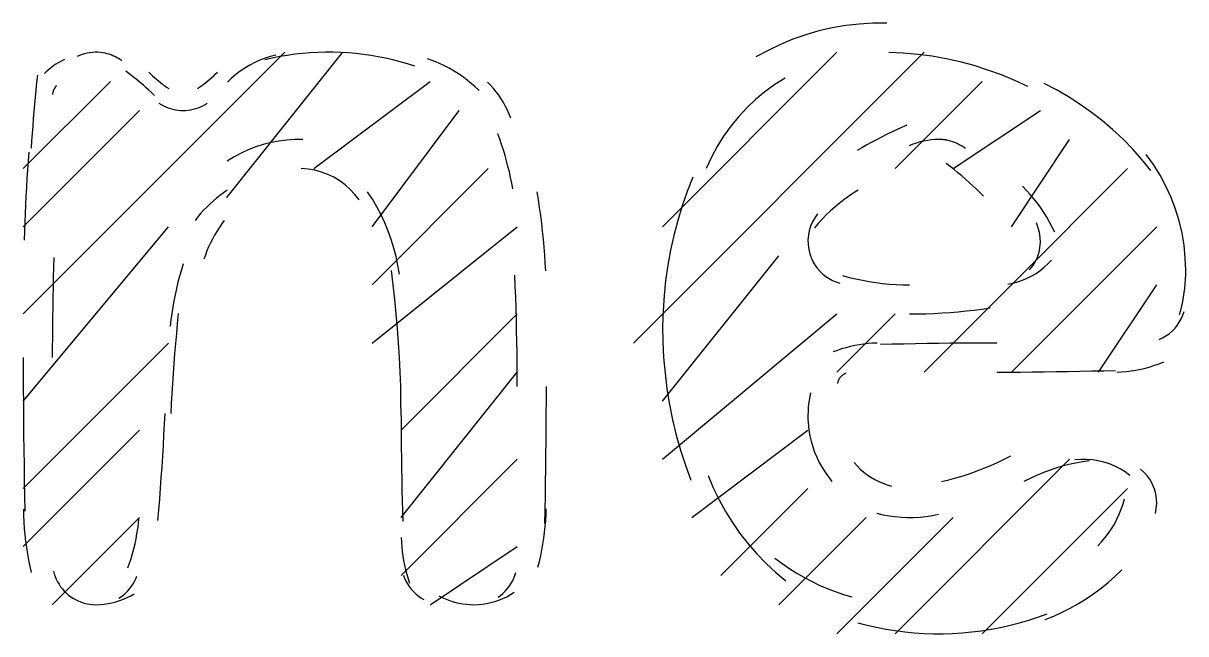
# Model space of a CAD drawing. Header units: millimetres. Extents: x 43 to 1147, y -811 to -31.
# Drawn here: x 793.24 to 798.04, y -788.8 to -786.28 of the extents above; entities that cross this region are included whole.
import ezdxf

# ---------------------------------------------------------------- set-up
doc = ezdxf.new("R2010")
doc.units = ezdxf.units.MM
doc.layers.add('EDITED_LINES', color=4, linetype='Continuous')

msp = doc.modelspace()

# ---------------------------------------------------------------- linework, layer by layer
at = {"layer": 'EDITED_LINES'}
for p, q in [((796.5805, -786.2997), (796.5256, -786.3122)), ((796.636, -786.2902), (796.5805, -786.2997)), ((796.692, -786.2838), (796.636, -786.2902)), ((796.7485, -786.2805), (796.692, -786.2838)), ((796.8052, -786.2803), (796.7485, -786.2805)), ((796.4183, -786.3463), (796.3661, -786.3677)), ((796.4715, -786.3277), (796.4183, -786.3463)), ((796.5256, -786.3122), (796.4715, -786.3277)), ((793.24, -787.48), (794.32, -786.4)), ((793.5151, -786.4018), (793.5042, -786.4036)), ((793.526, -786.4006), (793.5151, -786.4018)), ((793.5371, -786.4001), (793.526, -786.4006)), ((793.5481, -786.4002), (793.5371, -786.4001)), ((793.5592, -786.4011), (793.5481, -786.4002)), ((793.5702, -786.4026), (793.5592, -786.4011)), ((794.08, -787), (794.56, -786.4)), ((794.4562, -786.4008), (794.4246, -786.4025)), ((794.4879, -786.4), (794.4562, -786.4008)), ((794.5196, -786.4001), (794.4879, -786.4)), ((794.5513, -786.4011), (794.5196, -786.4001)), ((794.5824, -786.403), (794.5513, -786.4011)), ((795.76, -787.6), (796.96, -786.4)), ((795.88, -787.12), (796.6, -786.4)), ((796.3151, -786.3921), (796.2653, -786.4193)), ((796.3661, -786.3677), (796.3151, -786.3921)), ((796.8738, -786.4032), (796.8141, -786.4005)), ((793.3751, -786.4494), (793.3667, -786.4551)), ((793.3837, -786.4439), (793.3751, -786.4494)), ((793.3925, -786.4388), (793.3837, -786.4439)), ((793.4014, -786.4339), (793.3925, -786.4388)), ((793.4105, -786.4294), (793.4014, -786.4339)), ((793.4725, -786.4132), (793.4623, -786.4177)), ((793.4829, -786.4093), (793.4725, -786.4132)), ((793.4935, -786.4062), (793.4829, -786.4093)), ((793.5042, -786.4036), (793.4935, -786.4062)), ((793.5784, -786.4042), (793.5702, -786.4026)), ((793.5866, -786.4062), (793.5784, -786.4042)), ((793.5946, -786.4085), (793.5866, -786.4062)), ((793.6025, -786.4112), (793.5946, -786.4085)), ((793.6102, -786.4143), (793.6025, -786.4112)), ((793.6179, -786.4177), (793.6102, -786.4143)), ((793.6253, -786.4215), (793.6179, -786.4177)), ((793.6326, -786.4256), (793.6253, -786.4215)), ((793.6397, -786.4301), (793.6326, -786.4256)), ((793.6465, -786.4349), (793.6397, -786.4301)), ((794.1958, -786.4426), (794.1753, -786.4533)), ((794.2168, -786.433), (794.1958, -786.4426)), ((794.2384, -786.4246), (794.2168, -786.433)), ((794.2678, -786.4239), (794.2368, -786.4308)), ((794.2605, -786.4174), (794.2384, -786.4246)), ((794.283, -786.4114), (794.2605, -786.4174)), ((794.2989, -786.4179), (794.2678, -786.4239)), ((794.3301, -786.4127), (794.2989, -786.4179)), ((794.3615, -786.4084), (794.3301, -786.4127)), ((794.393, -786.405), (794.3615, -786.4084)), ((794.4246, -786.4025), (794.393, -786.405)), ((794.6134, -786.4056), (794.5824, -786.403)), ((794.6443, -786.4091), (794.6134, -786.4056)), ((794.6751, -786.4135), (794.6443, -786.4091)), ((794.7058, -786.4187), (794.6751, -786.4135)), ((794.7363, -786.4247), (794.7058, -786.4187)), ((794.7666, -786.4316), (794.7363, -786.4247)), ((794.7968, -786.4393), (794.7666, -786.4316)), ((794.8267, -786.4478), (794.7968, -786.4393)), ((794.8564, -786.4572), (794.8267, -786.4478)), ((794.9327, -786.4355), (794.9088, -786.4271)), ((794.956, -786.4451), (794.9327, -786.4355)), ((794.9789, -786.4557), (794.956, -786.4451)), ((796.9332, -786.4086), (796.8738, -786.4032)), ((796.9923, -786.4165), (796.9332, -786.4086)), ((797.0509, -786.4269), (796.9923, -786.4165)), ((797.109, -786.4398), (797.0509, -786.4269)), ((797.1665, -786.4553), (797.109, -786.4398)), ((793.2982, -786.4942), (793.2952, -786.5243)), ((793.3352, -786.4808), (793.3278, -786.4879)), ((793.3427, -786.4739), (793.3352, -786.4808)), ((793.3505, -786.4674), (793.3427, -786.4739)), ((793.3585, -786.4611), (793.3505, -786.4674)), ((793.3667, -786.4551), (793.3585, -786.4611)), ((793.6763, -786.4872), (793.6639, -786.478)), ((793.6886, -786.4967), (793.6763, -786.4872)), ((793.7007, -786.5063), (793.6886, -786.4967)), ((793.7581, -786.4818), (793.7658, -786.4893)), ((793.7658, -786.4893), (793.7736, -786.4967)), ((793.7736, -786.4967), (793.7815, -786.5039)), ((794.0184, -786.5039), (794.0264, -786.4967)), ((794.0264, -786.4967), (794.0342, -786.4893)), ((794.0342, -786.4893), (794.0418, -786.4818)), ((794.1177, -786.492), (794.0999, -786.507)), ((794.1362, -786.478), (794.1177, -786.492)), ((794.1554, -786.4651), (794.1362, -786.478)), ((794.1753, -786.4533), (794.1554, -786.4651)), ((795.0012, -786.4674), (794.9789, -786.4557)), ((795.023, -786.4801), (795.0012, -786.4674)), ((795.0441, -786.4938), (795.023, -786.4801)), ((795.0646, -786.5085), (795.0441, -786.4938)), ((797.2232, -786.4732), (797.1665, -786.4553)), ((797.2792, -786.4935), (797.2232, -786.4732)), ((797.3344, -786.5163), (797.2792, -786.4935)), ((793.24, -786.88), (793.6, -786.52)), ((793.2952, -786.5243), (793.2923, -786.5545)), ((793.3721, -786.5438), (793.3698, -786.5472)), ((793.3747, -786.5406), (793.3721, -786.5438)), ((793.3776, -786.5376), (793.3747, -786.5406)), ((793.7127, -786.5161), (793.7007, -786.5063)), ((793.7245, -786.5261), (793.7127, -786.5161)), ((793.7361, -786.5363), (793.7245, -786.5261)), ((793.7476, -786.5466), (793.7361, -786.5363)), ((793.7815, -786.5039), (793.7896, -786.5109)), ((793.7896, -786.5109), (793.7978, -786.5177)), ((793.7978, -786.5177), (793.8061, -786.5244)), ((793.8061, -786.5244), (793.8146, -786.531)), ((793.8146, -786.531), (793.8232, -786.5373)), ((793.8232, -786.5373), (793.832, -786.5435)), ((793.832, -786.5435), (793.8408, -786.5496)), ((793.9591, -786.5496), (793.968, -786.5435)), ((793.968, -786.5435), (793.9767, -786.5373)), ((793.9767, -786.5373), (793.9853, -786.531)), ((793.9853, -786.531), (793.9938, -786.5244)), ((793.9938, -786.5244), (794.0021, -786.5177)), ((794.0021, -786.5177), (794.0103, -786.5109)), ((794.0103, -786.5109), (794.0184, -786.5039)), ((794.0999, -786.507), (794.083, -786.523)), ((794.44, -786.88), (794.92, -786.52)), ((795.0844, -786.5241), (795.0646, -786.5085)), ((795.1034, -786.5406), (795.0844, -786.5241)), ((795.1218, -786.5581), (795.1034, -786.5406)), ((795.1693, -786.536), (795.1569, -786.523)), ((795.1812, -786.5494), (795.1693, -786.536)), ((796.3435, -786.5335), (796.3026, -786.5632)), ((796.3865, -786.5065), (796.3435, -786.5335)), ((796.84, -786.88), (797.2, -786.52)), ((797.3886, -786.5415), (797.3344, -786.5163)), ((797.5066, -786.5556), (797.4556, -786.5291)), ((793.2895, -786.5847), (793.2868, -786.6148)), ((793.2923, -786.5545), (793.2895, -786.5847)), ((793.3608, -786.5699), (793.3603, -786.574)), ((793.3617, -786.5659), (793.3608, -786.5699)), ((793.3628, -786.5619), (793.3617, -786.5659)), ((793.3641, -786.5581), (793.3628, -786.5619)), ((793.3657, -786.5543), (793.3641, -786.5581)), ((793.3676, -786.5507), (793.3657, -786.5543)), ((793.3698, -786.5472), (793.3676, -786.5507)), ((793.759, -786.5571), (793.7476, -786.5466)), ((793.7702, -786.5678), (793.759, -786.5571)), ((793.7812, -786.5787), (793.7702, -786.5678)), ((795.1924, -786.5633), (795.1812, -786.5494)), ((795.203, -786.5777), (795.1924, -786.5633)), ((795.213, -786.5924), (795.203, -786.5777)), ((795.2224, -786.6076), (795.213, -786.5924)), ((796.3026, -786.5632), (796.2638, -786.5953)), ((797.5561, -786.5843), (797.5066, -786.5556)), ((797.6042, -786.6152), (797.5561, -786.5843)), ((793.24, -787.12), (793.72, -786.64)), ((793.2868, -786.6148), (793.2841, -786.645)), ((793.8003, -786.6099), (793.8093, -786.6155)), ((793.8093, -786.6155), (793.8186, -786.6205)), ((793.8186, -786.6205), (793.8281, -786.625)), ((793.8281, -786.625), (793.8379, -786.629)), ((793.8379, -786.629), (793.8479, -786.6323)), ((793.8479, -786.6323), (793.8581, -786.6351)), ((793.8581, -786.6351), (793.8684, -786.6372)), ((793.8684, -786.6372), (793.8788, -786.6388)), ((793.8788, -786.6388), (793.8894, -786.6397)), ((793.8894, -786.6397), (793.9, -786.64)), ((793.9, -786.64), (793.9106, -786.6397)), ((793.9106, -786.6397), (793.9211, -786.6388)), ((793.9211, -786.6388), (793.9316, -786.6372)), ((793.9316, -786.6372), (793.9419, -786.6351)), ((793.9419, -786.6351), (793.952, -786.6323)), ((793.952, -786.6323), (793.962, -786.629)), ((793.962, -786.629), (793.9718, -786.625)), ((793.9718, -786.625), (793.9814, -786.6205)), ((793.9814, -786.6205), (793.9906, -786.6155)), ((793.9906, -786.6155), (793.9996, -786.6099)), ((794.68, -787.12), (795.04, -786.64)), ((795.2311, -786.6232), (795.2224, -786.6076)), ((795.2391, -786.6392), (795.2311, -786.6232)), ((795.2464, -786.6555), (795.2391, -786.6392)), ((796.2272, -786.6297), (796.1929, -786.6665)), ((796.2638, -786.5953), (796.2272, -786.6297)), ((797.08, -786.88), (797.44, -786.64)), ((797.6509, -786.6482), (797.6042, -786.6152)), ((793.2815, -786.6752), (793.279, -786.7053)), ((793.2841, -786.645), (793.2815, -786.6752)), ((795.2531, -786.6722), (795.2464, -786.6555)), ((796.1929, -786.6665), (796.161, -786.7053)), ((797.6959, -786.6832), (797.6509, -786.6482)), ((797.7394, -786.7203), (797.6959, -786.6832)), ((793.2766, -786.7355), (793.2742, -786.7657)), ((793.279, -786.7053), (793.2766, -786.7355)), ((795.2074, -786.7587), (795.1993, -786.7366)), ((796.161, -786.7053), (796.1317, -786.7462)), ((796.8252, -786.7297), (796.8046, -786.7398)), ((796.846, -786.7198), (796.8252, -786.7297)), ((796.8669, -786.7101), (796.846, -786.7198)), ((796.8879, -786.7006), (796.8669, -786.7101)), ((797.7811, -786.7593), (797.7394, -786.7203)), ((793.2742, -786.7657), (793.272, -786.7959)), ((794.2312, -786.7809), (794.1999, -786.7909)), ((794.263, -786.7728), (794.2312, -786.7809)), ((794.2953, -786.7667), (794.263, -786.7728)), ((794.3279, -786.7625), (794.2953, -786.7667)), ((794.3609, -786.7603), (794.3279, -786.7625)), ((794.394, -786.7602), (794.3609, -786.7603)), ((795.2151, -786.7809), (795.2074, -786.7587)), ((795.2223, -786.8033), (795.2151, -786.7809)), ((796.1317, -786.7462), (796.1051, -786.7889)), ((796.7231, -786.7826), (796.7031, -786.7939)), ((796.7433, -786.7716), (796.7231, -786.7826)), ((796.7636, -786.7608), (796.7433, -786.7716)), ((796.784, -786.7502), (796.7636, -786.7608)), ((796.8046, -786.7398), (796.784, -786.7502)), ((796.9128, -786.7798), (796.8983, -786.7858)), ((796.9277, -786.7746), (796.9128, -786.7798)), ((796.9427, -786.7701), (796.9277, -786.7746)), ((796.958, -786.7665), (796.9427, -786.7701)), ((796.9734, -786.7636), (796.958, -786.7665)), ((796.9889, -786.7616), (796.9734, -786.7636)), ((797.0046, -786.7604), (796.9889, -786.7616)), ((797.0203, -786.76), (797.0046, -786.7604)), ((797.036, -786.7605), (797.0203, -786.76)), ((797.0518, -786.7617), (797.036, -786.7605)), ((797.049, -786.7624), (797.0391, -786.761)), ((797.0587, -786.7642), (797.049, -786.7624)), ((797.0684, -786.7666), (797.0587, -786.7642)), ((797.0778, -786.7695), (797.0684, -786.7666)), ((797.0871, -786.773), (797.0778, -786.7695)), ((797.0962, -786.7769), (797.0871, -786.773)), ((797.1051, -786.7814), (797.0962, -786.7769)), ((797.1137, -786.7863), (797.1051, -786.7814)), ((797.32, -787.12), (797.56, -786.76)), ((797.8211, -786.8002), (797.7811, -786.7593)), ((793.2624, -786.8129), (793.2598, -786.8491)), ((794.1103, -786.8322), (794.0821, -786.8496)), ((794.1394, -786.8166), (794.1103, -786.8322)), ((794.1693, -786.8028), (794.1394, -786.8166)), ((794.1999, -786.7909), (794.1693, -786.8028)), ((795.2292, -786.8258), (795.2223, -786.8033)), ((795.2356, -786.8484), (795.2292, -786.8258)), ((796.0812, -786.8335), (796.0601, -786.8796)), ((796.1051, -786.7889), (796.0812, -786.8335)), ((796.7031, -786.7939), (796.6831, -786.8054)), ((797.122, -786.7917), (797.1137, -786.7863)), ((797.1301, -786.7976), (797.122, -786.7917)), ((797.8592, -786.8429), (797.8211, -786.8002)), ((797.9066, -786.8637), (797.8762, -786.8218)), ((793.2598, -786.8491), (793.2574, -786.8852)), ((794.4162, -786.8822), (794.3878, -786.8801)), ((794.68, -787.36), (795.16, -786.88)), ((795.2415, -786.8712), (795.2356, -786.8484)), ((795.2471, -786.894), (795.2415, -786.8712)), ((797.0674, -786.8714), (797.0513, -786.8587)), ((797.0835, -786.8843), (797.0674, -786.8714)), ((797.32, -787.36), (797.8, -786.88)), ((797.8954, -786.8875), (797.8592, -786.8429)), ((797.934, -786.9074), (797.9066, -786.8637)), ((793.2551, -786.9214), (793.253, -786.9576)), ((793.2574, -786.8852), (793.2551, -786.9214)), ((794.4441, -786.8869), (794.4162, -786.8822)), ((794.4712, -786.8942), (794.4441, -786.8869)), ((794.4975, -786.9039), (794.4712, -786.8942)), ((794.5226, -786.9161), (794.4975, -786.9039)), ((794.5466, -786.9305), (794.5226, -786.9161)), ((795.2522, -786.9169), (795.2471, -786.894)), ((795.2569, -786.94), (795.2522, -786.9169)), ((796.0049, -786.9161), (795.9817, -786.975)), ((797.0993, -786.8973), (797.0835, -786.8843)), ((797.115, -786.9106), (797.0993, -786.8973)), ((797.1305, -786.9241), (797.115, -786.9106)), ((797.1458, -786.9378), (797.1305, -786.9241)), ((797.9584, -786.9527), (797.934, -786.9074)), ((793.253, -786.9576), (793.251, -786.9938)), ((794.0821, -786.9696), (794.067, -786.98)), ((794.5691, -786.9471), (794.5466, -786.9305)), ((794.5901, -786.9658), (794.5691, -786.9471)), ((794.6093, -786.9865), (794.5901, -786.9658)), ((794.6815, -787.0068), (794.6612, -786.9759)), ((795.2612, -786.9631), (795.2569, -786.94)), ((795.367, -787.0084), (795.3615, -786.976)), ((795.9817, -786.975), (795.9609, -787.0345)), ((796.6878, -786.9697), (796.6673, -786.9821)), ((797.161, -786.9516), (797.1458, -786.9378)), ((797.1759, -786.9657), (797.161, -786.9516)), ((797.1908, -786.9799), (797.1759, -786.9657)), ((797.3828, -786.97), (797.3666, -786.9532)), ((797.3983, -786.9873), (797.3828, -786.97)), ((797.9797, -786.9993), (797.9584, -786.9527)), ((793.251, -786.9938), (793.2492, -787.03)), ((794.0239, -787.014), (794.0104, -787.0263)), ((794.0379, -787.0022), (794.0239, -787.014)), ((794.0522, -786.9909), (794.0379, -787.0022)), ((794.067, -786.98), (794.0522, -786.9909)), ((794.6266, -787.0092), (794.6093, -786.9865)), ((794.7003, -787.0385), (794.6815, -787.0068)), ((795.372, -787.0409), (795.367, -787.0084)), ((796.6089, -787.0236), (796.5905, -787.0388)), ((796.6278, -787.0091), (796.6089, -787.0236)), ((796.6473, -786.9952), (796.6278, -787.0091)), ((796.6673, -786.9821), (796.6473, -786.9952)), ((797.2054, -786.9944), (797.1908, -786.9799)), ((797.4132, -787.005), (797.3983, -786.9873)), ((797.4275, -787.0233), (797.4132, -787.005)), ((797.4411, -787.0421), (797.4275, -787.0233)), ((797.9979, -787.0472), (797.9797, -786.9993)), ((793.2476, -787.0662), (793.2461, -787.1025)), ((793.2492, -787.03), (793.2476, -787.0662)), ((793.9724, -787.0658), (793.9606, -787.0799)), ((793.9846, -787.0522), (793.9724, -787.0658)), ((793.9973, -787.0391), (793.9846, -787.0522)), ((794.0104, -787.0263), (793.9973, -787.0391)), ((794.7175, -787.071), (794.7003, -787.0385)), ((794.7332, -787.1042), (794.7175, -787.071)), ((795.3766, -787.0735), (795.372, -787.0409)), ((795.3808, -787.1061), (795.3766, -787.0735)), ((795.9609, -787.0345), (795.9424, -787.0948)), ((796.5201, -787.0667), (796.5085, -787.0828)), ((796.5554, -787.0712), (796.5387, -787.0883)), ((796.5726, -787.0547), (796.5554, -787.0712)), ((796.5905, -787.0388), (796.5726, -787.0547)), ((797.454, -787.0613), (797.4411, -787.0421)), ((797.4663, -787.081), (797.454, -787.0613)), ((798.0129, -787.0962), (797.9979, -787.0472)), ((793.24, -787.84), (793.84, -787.12)), ((793.2461, -787.1025), (793.2448, -787.1387)), ((793.9606, -787.0799), (793.9493, -787.0943)), ((794.0586, -787.109), (794.0484, -787.124)), ((794.0693, -787.0943), (794.0586, -787.109)), ((794.68, -787.6), (795.28, -787.12)), ((794.7473, -787.1382), (794.7332, -787.1042)), ((795.3846, -787.1388), (795.3808, -787.1061)), ((795.9424, -787.0948), (795.9262, -787.1557)), ((796.491, -787.1178), (796.4853, -787.1364)), ((796.4988, -787.0999), (796.491, -787.1178)), ((796.5085, -787.0828), (796.4988, -787.0999)), ((796.5226, -787.1061), (796.5072, -787.1244)), ((796.5387, -787.0883), (796.5226, -787.1061)), ((797.32, -787.72), (797.92, -787.12)), ((797.4311, -787.1241), (797.4233, -787.1044)), ((797.4778, -787.1012), (797.4663, -787.081)), ((797.4887, -787.1217), (797.4778, -787.1012)), ((797.4988, -787.1426), (797.4887, -787.1217)), ((798.0247, -787.1461), (798.0129, -787.0962)), ((793.2448, -787.1387), (793.2436, -787.1749)), ((794.0296, -787.1549), (794.0209, -787.1708)), ((794.0387, -787.1393), (794.0296, -787.1549)), ((794.0484, -787.124), (794.0387, -787.1393)), ((794.7597, -787.1728), (794.7473, -787.1382)), ((795.388, -787.1715), (795.3846, -787.1388)), ((795.9262, -787.1557), (795.9125, -787.2172)), ((796.4817, -787.1554), (796.4801, -787.1747)), ((796.4853, -787.1364), (796.4817, -787.1554)), ((797.4364, -787.1442), (797.4311, -787.1241)), ((797.4394, -787.1647), (797.4364, -787.1442)), ((797.4399, -787.1852), (797.4394, -787.1647)), ((798.0332, -787.1968), (798.0247, -787.1461)), ((794.0053, -787.2035), (793.9983, -787.2202)), ((794.0129, -787.187), (794.0053, -787.2035)), ((794.0209, -787.1708), (794.0129, -787.187)), ((794.7706, -787.2079), (794.7597, -787.1728)), ((794.7798, -787.2435), (794.7706, -787.2079)), ((795.391, -787.2043), (795.388, -787.1715)), ((795.3935, -787.2371), (795.391, -787.2043)), ((795.9125, -787.2172), (795.9011, -787.2792)), ((796.4801, -787.1747), (796.4805, -787.1941)), ((796.4805, -787.1941), (796.4831, -787.2135)), ((796.4831, -787.2135), (796.4878, -787.2326)), ((797.4341, -787.2257), (797.4382, -787.2057)), ((797.4382, -787.2057), (797.4399, -787.1852)), ((798.0383, -787.2482), (798.0332, -787.1968)), ((793.3661, -787.2468), (793.365, -787.2881)), ((793.9919, -787.2372), (793.986, -787.2543)), ((793.9983, -787.2202), (793.9919, -787.2372)), ((794.7872, -787.2796), (794.7798, -787.2435)), ((795.3956, -787.2699), (795.3935, -787.2371)), ((795.88, -787.84), (796.36, -787.24)), ((796.4878, -787.2326), (796.4947, -787.2513)), ((796.4947, -787.2513), (796.5018, -787.2658)), ((796.5018, -787.2658), (796.51, -787.2796)), ((797.4084, -787.2819), (797.4192, -787.2641)), ((797.4192, -787.2641), (797.4278, -787.2453)), ((797.4278, -787.2453), (797.4341, -787.2257)), ((797.4711, -787.2732), (797.4856, -787.2578)), ((798.04, -787.2999), (798.0383, -787.2482)), ((793.365, -787.2881), (793.3639, -787.3294)), ((793.8929, -787.2986), (793.8856, -787.3239)), ((793.9007, -787.2734), (793.8929, -787.2986)), ((794.7675, -787.3604), (794.7599, -787.3008)), ((794.793, -787.3161), (794.7872, -787.2796)), ((795.3973, -787.3028), (795.3956, -787.2699)), ((795.9011, -787.2792), (795.8922, -787.3416)), ((796.51, -787.2796), (796.5195, -787.2925)), ((796.5195, -787.2925), (796.5299, -787.3044)), ((796.5299, -787.3044), (796.5414, -787.3154)), ((797.3954, -787.2986), (797.4084, -787.2819)), ((797.4041, -787.3232), (797.422, -787.3125)), ((797.422, -787.3125), (797.4393, -787.3006)), ((797.4393, -787.3006), (797.4556, -787.2875)), ((797.4556, -787.2875), (797.4711, -787.2732)), ((798.0397, -787.3185), (798.04, -787.3)), ((793.3639, -787.3294), (793.363, -787.3707)), ((793.8789, -787.3494), (793.8726, -787.375)), ((793.8856, -787.3239), (793.8789, -787.3494)), ((794.7743, -787.4201), (794.7675, -787.3604)), ((795.2715, -787.3653), (795.2695, -787.3194)), ((795.8922, -787.3416), (795.8857, -787.4043)), ((796.5414, -787.3154), (796.5538, -787.3253)), ((796.5538, -787.3253), (796.567, -787.3341)), ((796.567, -787.3341), (796.5811, -787.3417)), ((796.5811, -787.3417), (796.5958, -787.3481)), ((796.5958, -787.3481), (796.6111, -787.3532)), ((796.6232, -787.3218), (796.6503, -787.329)), ((796.6503, -787.329), (796.6776, -787.3355)), ((796.6776, -787.3355), (796.705, -787.3412)), ((796.705, -787.3412), (796.7326, -787.3462)), ((796.7326, -787.3462), (796.7603, -787.3504)), ((796.7603, -787.3504), (796.7881, -787.3539)), ((796.7881, -787.3539), (796.8159, -787.3566)), ((796.8159, -787.3566), (796.8439, -787.3585)), ((796.8439, -787.3585), (796.8719, -787.3597)), ((796.8719, -787.3597), (796.9, -787.36)), ((796.96, -787.72), (797.32, -787.36)), ((797.3051, -787.3566), (797.3258, -787.3527)), ((797.3258, -787.3527), (797.3462, -787.3474)), ((797.3462, -787.3474), (797.3661, -787.3406)), ((797.3661, -787.3406), (797.3854, -787.3326)), ((797.3854, -787.3326), (797.4041, -787.3232)), ((797.68, -787.72), (797.92, -787.36)), ((798.0359, -787.3738), (798.0377, -787.3554)), ((798.0377, -787.3554), (798.0389, -787.337)), ((798.0389, -787.337), (798.0397, -787.3185)), ((793.363, -787.3707), (793.3622, -787.412)), ((793.867, -787.4007), (793.8618, -787.4265)), ((793.8726, -787.375), (793.867, -787.4007)), ((795.2732, -787.4113), (795.2715, -787.3653)), ((795.8857, -787.4043), (795.8816, -787.4673)), ((798.0307, -787.4103), (798.0335, -787.3921)), ((798.0335, -787.3921), (798.0359, -787.3738)), ((793.3615, -787.4533), (793.361, -787.4947)), ((793.3622, -787.412), (793.3615, -787.4533)), ((793.8572, -787.4524), (793.8531, -787.4784)), ((793.8618, -787.4265), (793.8572, -787.4524)), ((794.7803, -787.4799), (794.7743, -787.4201)), ((795.2748, -787.4573), (795.2732, -787.4113)), ((795.2762, -787.5032), (795.2748, -787.4573)), ((797.2, -787.4597), (797.2331, -787.4549)), ((798.0192, -787.4646), (798.0235, -787.4466)), ((798.0235, -787.4466), (798.0274, -787.4285)), ((798.0274, -787.4285), (798.0307, -787.4103)), ((793.361, -787.4947), (793.3605, -787.536)), ((793.8496, -787.5045), (793.8466, -787.5307)), ((793.8531, -787.4784), (793.8496, -787.5045)), ((793.8802, -787.4782), (793.8761, -787.5194)), ((794.7855, -787.5397), (794.7803, -787.4799)), ((794.8, -787.96), (795.28, -787.48)), ((795.2773, -787.5492), (795.2762, -787.5032)), ((795.8816, -787.4673), (795.88, -787.5305)), ((795.88, -788.08), (796.6, -787.48)), ((796.6, -787.72), (796.84, -787.48)), ((796.9, -787.48), (796.9334, -787.4797)), ((796.9334, -787.4797), (796.9668, -787.479)), ((796.9668, -787.479), (797.0003, -787.4777)), ((797.0003, -787.4777), (797.0336, -787.476)), ((797.0336, -787.476), (797.067, -787.4737)), ((797.067, -787.4737), (797.1003, -787.4709)), ((797.1003, -787.4709), (797.1336, -787.4677)), ((797.1336, -787.4677), (797.1668, -787.4639)), ((797.1668, -787.4639), (797.2, -787.4597)), ((798.0135, -787.514), (798.0212, -787.4999)), ((798.0143, -787.4824), (798.0192, -787.4646)), ((798.0212, -787.4999), (798.0278, -787.4852)), ((798.0278, -787.4852), (798.033, -787.4697)), ((793.3605, -787.536), (793.3602, -787.5773)), ((793.8761, -787.5194), (793.8721, -787.5605)), ((794.7899, -787.5996), (794.7855, -787.5397)), ((795.2783, -787.5951), (795.2773, -787.5492)), ((795.88, -787.5298), (795.8808, -787.5949)), ((797.9712, -787.5615), (797.9834, -787.551)), ((797.9834, -787.551), (797.9945, -787.5396)), ((797.9945, -787.5396), (798.0045, -787.5272)), ((798.0045, -787.5272), (798.0135, -787.514)), ((793.24, -788.2), (793.84, -787.6)), ((793.3602, -787.5773), (793.36, -787.6186)), ((793.8685, -787.6017), (793.865, -787.6429)), ((793.8721, -787.5605), (793.8685, -787.6017)), ((794.7936, -787.6595), (794.7899, -787.5996)), ((795.279, -787.6411), (795.2783, -787.5951)), ((795.8808, -787.5949), (795.8841, -787.6599)), ((796.7467, -787.6011), (796.7282, -787.6025)), ((796.7653, -787.6002), (796.7467, -787.6011)), ((797.0199, -787.6016), (796.9719, -787.6023)), ((797.0679, -787.601), (797.0199, -787.6016)), ((797.1159, -787.6006), (797.0679, -787.601)), ((797.164, -787.6002), (797.1159, -787.6006)), ((797.212, -787.6), (797.164, -787.6002)), ((797.26, -787.6), (797.212, -787.6)), ((797.9296, -787.586), (797.9443, -787.579)), ((797.9443, -787.579), (797.9582, -787.5708)), ((797.9582, -787.5708), (797.9712, -787.5615)), ((793.36, -787.6186), (793.36, -787.66)), ((793.865, -787.6429), (793.8617, -787.6842)), ((795.2795, -787.6871), (795.279, -787.6411)), ((796.6014, -787.6304), (796.584, -787.6368)), ((796.6191, -787.6245), (796.6014, -787.6304)), ((796.6369, -787.6193), (796.6191, -787.6245)), ((796.6549, -787.6147), (796.6369, -787.6193)), ((796.6731, -787.6107), (796.6549, -787.6147)), ((796.6913, -787.6073), (796.6731, -787.6107)), ((796.7097, -787.6046), (796.6913, -787.6073)), ((796.7282, -787.6025), (796.7097, -787.6046)), ((796.8279, -787.6053), (796.7798, -787.6065)), ((796.8759, -787.6042), (796.8279, -787.6053)), ((796.9239, -787.6032), (796.8759, -787.6042)), ((796.9719, -787.6023), (796.9239, -787.6032)), ((793.2399, -787.66), (793.24, -787.7234)), ((793.8617, -787.6842), (793.8587, -787.7254)), ((794.7964, -787.7195), (794.7936, -787.6595)), ((795.2799, -787.7331), (795.2795, -787.6871)), ((795.8841, -787.6599), (795.8898, -787.7247)), ((797.8734, -787.7033), (797.8926, -787.698)), ((797.8926, -787.698), (797.9115, -787.692)), ((797.9115, -787.692), (797.9303, -787.6854)), ((797.9303, -787.6854), (797.9489, -787.678)), ((793.24, -787.7234), (793.2402, -787.7868)), ((793.8587, -787.7254), (793.8559, -787.7666)), ((794.7984, -787.7795), (794.7964, -787.7195)), ((794.8, -788.32), (795.28, -787.72)), ((795.28, -787.7791), (795.2799, -787.7331)), ((795.8898, -787.7247), (795.8979, -787.7891)), ((796.611, -787.7454), (796.6079, -787.7503)), ((796.6146, -787.7408), (796.611, -787.7454)), ((796.6186, -787.7366), (796.6146, -787.7408)), ((796.6229, -787.7328), (796.6186, -787.7366)), ((796.6277, -787.7294), (796.6229, -787.7328)), ((796.6328, -787.7265), (796.6277, -787.7294)), ((796.6382, -787.7241), (796.6328, -787.7265)), ((797.26, -787.72), (797.309, -787.7199)), ((797.309, -787.7199), (797.3581, -787.7197)), ((797.3581, -787.7197), (797.4071, -787.7193)), ((797.4071, -787.7193), (797.4561, -787.7189)), ((797.4561, -787.7189), (797.5052, -787.7182)), ((797.5052, -787.7182), (797.5542, -787.7175)), ((797.5542, -787.7175), (797.6032, -787.7166)), ((797.6032, -787.7166), (797.6522, -787.7155)), ((797.6522, -787.7155), (797.7012, -787.7143)), ((797.7012, -787.7143), (797.7502, -787.713)), ((797.7554, -787.7198), (797.7753, -787.7189)), ((797.7753, -787.7189), (797.7951, -787.7172)), ((797.7951, -787.7172), (797.8149, -787.7148)), ((797.8149, -787.7148), (797.8345, -787.7117)), ((797.8345, -787.7117), (797.854, -787.7078)), ((797.854, -787.7078), (797.8734, -787.7033)), ((793.2402, -787.7868), (793.2405, -787.8502)), ((793.8559, -787.7666), (793.8534, -787.8079)), ((794.7996, -787.8395), (794.7984, -787.7795)), ((795.4, -787.8366), (795.4, -787.78)), ((795.8979, -787.7891), (795.9084, -787.8532)), ((796.6031, -787.7609), (796.6015, -787.7666)), ((796.6053, -787.7554), (796.6031, -787.7609)), ((796.6079, -787.7503), (796.6053, -787.7554)), ((793.8534, -787.8079), (793.851, -787.8492)), ((794.8, -787.8996), (794.7996, -787.8395)), ((795.3998, -787.8931), (795.4, -787.8366)), ((796.4848, -787.8363), (796.4828, -787.8516)), ((796.4875, -787.821), (796.4848, -787.8363)), ((796.4907, -787.8059), (796.4875, -787.821)), ((793.2405, -787.8502), (793.241, -787.9136)), ((793.851, -787.8492), (793.8489, -787.8905)), ((795.9084, -787.8532), (795.9213, -787.9169)), ((796.4803, -787.8823), (796.48, -787.8977)), ((796.4813, -787.8669), (796.4803, -787.8823)), ((796.4828, -787.8516), (796.4813, -787.8669)), ((793.241, -787.9136), (793.2416, -787.977)), ((793.821, -787.979), (793.8234, -787.9348)), ((793.8234, -787.9348), (793.8256, -787.8906)), ((794.8, -787.9), (794.8001, -787.9437)), ((795.3994, -787.9496), (795.3998, -787.8931)), ((795.9213, -787.9169), (795.9365, -787.98)), ((796.48, -787.8977), (796.4802, -787.9132)), ((796.4802, -787.9132), (796.4809, -787.9286)), ((796.4809, -787.9286), (796.4823, -787.944)), ((793.24, -788.44), (793.72, -787.96)), ((793.2416, -787.977), (793.2423, -788.0403)), ((793.8185, -788.0232), (793.821, -787.979)), ((794.8001, -787.9437), (794.8003, -787.9874)), ((795.3989, -788.0061), (795.3994, -787.9496)), ((795.9365, -787.98), (795.9541, -788.0426)), ((796, -788.32), (796.48, -787.96)), ((796.4823, -787.944), (796.4842, -787.9594)), ((796.4842, -787.9594), (796.4882, -787.9826)), ((796.4882, -787.9826), (796.4934, -788.0055)), ((793.8158, -788.0674), (793.8185, -788.0232)), ((794.8003, -787.9874), (794.8007, -788.0311)), ((794.8007, -788.0311), (794.8012, -788.0748)), ((795.3983, -788.0626), (795.3989, -788.0061)), ((796.4934, -788.0055), (796.5, -788.0281)), ((796.5, -788.0281), (796.5077, -788.0502)), ((793.2423, -788.0403), (793.2431, -788.1037)), ((793.8129, -788.1115), (793.8158, -788.0674)), ((794.8, -788.56), (795.28, -788.08)), ((794.8012, -788.0748), (794.8019, -788.1185)), ((795.3976, -788.1191), (795.3983, -788.0626)), ((795.9541, -788.0426), (795.9741, -788.1045)), ((796.5077, -788.0502), (796.5167, -788.0718)), ((796.5167, -788.0718), (796.5269, -788.0929)), ((796.84, -788.8), (797.56, -788.08)), ((797.263, -788.0926), (797.2906, -788.0792)), ((797.2906, -788.0792), (797.3179, -788.0651)), ((797.6067, -788.0803), (797.5823, -788.0824)), ((797.6309, -788.0802), (797.6067, -788.0803)), ((797.655, -788.082), (797.6309, -788.0802)), ((793.2431, -788.1037), (793.2441, -788.1671)), ((793.8099, -788.1557), (793.8129, -788.1115)), ((794.8019, -788.1185), (794.8027, -788.1622)), ((795.3967, -788.1756), (795.3976, -788.1191)), ((795.9741, -788.1045), (795.9964, -788.1657)), ((796.5269, -788.0929), (796.5382, -788.1134)), ((796.5382, -788.1134), (796.5507, -788.1333)), ((796.6707, -788.0936), (796.6831, -788.1074)), ((796.6831, -788.1074), (796.6963, -788.1204)), ((796.6963, -788.1204), (796.7103, -788.1325)), ((797.1495, -788.1384), (797.1783, -788.1281)), ((797.1783, -788.1281), (797.2069, -788.1171)), ((797.2069, -788.1171), (797.2351, -788.1052)), ((797.2351, -788.1052), (797.263, -788.0926)), ((797.4761, -788.126), (797.4495, -788.1361)), ((797.5031, -788.1169), (797.4761, -788.126)), ((797.5304, -788.1087), (797.5031, -788.1169)), ((797.5579, -788.1016), (797.5304, -788.1087)), ((797.5858, -788.0954), (797.5579, -788.1016)), ((797.6138, -788.0903), (797.5858, -788.0954)), ((797.6421, -788.0862), (797.6138, -788.0903)), ((797.6788, -788.0858), (797.655, -788.082)), ((797.7022, -788.0915), (797.6788, -788.0858)), ((797.725, -788.099), (797.7022, -788.0915)), ((797.7472, -788.1083), (797.725, -788.099)), ((797.7687, -788.1194), (797.7472, -788.1083)), ((797.7892, -788.1323), (797.7687, -788.1194)), ((797.8687, -788.1342), (797.8533, -788.1202)), ((793.2441, -788.1671), (793.2452, -788.2305)), ((793.8067, -788.1998), (793.8099, -788.1557)), ((794.8027, -788.1622), (794.8037, -788.2059)), ((795.3957, -788.2321), (795.3967, -788.1756)), ((796.0682, -788.1469), (796.0893, -788.1976)), ((796.5507, -788.1333), (796.5643, -788.1525)), ((796.5643, -788.1525), (796.579, -788.171)), ((796.7103, -788.1325), (796.7249, -788.1436)), ((796.7249, -788.1436), (796.7402, -788.1539)), ((796.7402, -788.1539), (796.756, -788.1632)), ((796.756, -788.1632), (796.7725, -788.1716)), ((796.7725, -788.1716), (796.7894, -788.1789)), ((797.0317, -788.1719), (797.0615, -788.1647)), ((797.0615, -788.1647), (797.0911, -788.1567)), ((797.0911, -788.1567), (797.1204, -788.148)), ((797.1204, -788.148), (797.1495, -788.1384)), ((797.3974, -788.1592), (797.3719, -788.1722)), ((797.4232, -788.1472), (797.3974, -788.1592)), ((797.4495, -788.1361), (797.4232, -788.1472)), ((797.8088, -788.1469), (797.7892, -788.1323)), ((797.8822, -788.1497), (797.8687, -788.1342)), ((797.8938, -788.1665), (797.8822, -788.1497)), ((797.9033, -788.1843), (797.8938, -788.1665)), ((793.8033, -788.244), (793.8067, -788.1998)), ((794.8037, -788.2059), (794.8048, -788.2496)), ((796.0893, -788.1976), (796.1131, -788.2469)), ((796.12, -788.56), (796.48, -788.2)), ((796.7894, -788.1789), (796.8068, -788.1852)), ((796.8068, -788.1852), (796.8246, -788.1904)), ((797.2, -788.8), (797.8, -788.2)), ((797.9108, -788.2031), (797.9033, -788.1843)), ((797.9161, -788.2226), (797.9108, -788.2031)), ((797.9192, -788.2426), (797.9161, -788.2226)), ((793.2452, -788.2305), (793.2465, -788.2939)), ((793.7998, -788.2881), (793.8033, -788.244)), ((794.8048, -788.2496), (794.8061, -788.2932)), ((795.3945, -788.2886), (795.3957, -788.2321)), ((796.1131, -788.2469), (796.1394, -788.2949)), ((797.7739, -788.2858), (797.7812, -788.2644)), ((797.7812, -788.2644), (797.7873, -788.2425)), ((797.9185, -788.2835), (797.92, -788.263)), ((797.92, -788.263), (797.9192, -788.2426)), ((793.2403, -788.2859), (793.2411, -788.3123)), ((793.2411, -788.3123), (793.2425, -788.3387)), ((793.36, -788.68), (793.72, -788.32)), ((793.7961, -788.3322), (793.7998, -788.2881)), ((794.8061, -788.2932), (794.8075, -788.3369)), ((795.3932, -788.3452), (795.3945, -788.2886)), ((795.3974, -788.3332), (795.3988, -788.3089)), ((795.3988, -788.3089), (795.3997, -788.2845)), ((796.1394, -788.2949), (796.1682, -788.3412)), ((796.36, -788.68), (796.72, -788.32)), ((796.6, -788.8), (797.08, -788.32)), ((796.7643, -788.3027), (796.7895, -788.3086)), ((796.7895, -788.3086), (796.8148, -788.3133)), ((796.8148, -788.3133), (796.8403, -788.3167)), ((796.8403, -788.3167), (796.8659, -788.3189)), ((796.8659, -788.3189), (796.8915, -788.32)), ((796.8915, -788.32), (796.9172, -788.3198)), ((796.9172, -788.3198), (796.9428, -788.3183)), ((796.9428, -788.3183), (796.9684, -788.3157)), ((796.9684, -788.3157), (796.9939, -788.3118)), ((796.9939, -788.3118), (797.0192, -788.3067)), ((797.7559, -788.3273), (797.7655, -788.3068)), ((797.7655, -788.3068), (797.7739, -788.2858)), ((797.9146, -788.304), (797.9185, -788.2835)), ((793.2425, -788.3387), (793.2444, -788.365)), ((793.2444, -788.365), (793.2469, -788.3913)), ((793.7094, -788.3881), (793.7126, -788.3675)), ((793.7126, -788.3675), (793.7152, -788.3468)), ((793.7152, -788.3468), (793.7172, -788.3261)), ((795.3927, -788.3817), (795.3953, -788.3575)), ((795.3953, -788.3575), (795.3974, -788.3332)), ((796.1682, -788.3412), (796.1994, -788.386)), ((797.721, -788.3852), (797.7337, -788.3665)), ((797.7337, -788.3665), (797.7453, -788.3472)), ((797.7453, -788.3472), (797.7559, -788.3273)), ((793.2469, -788.3913), (793.2499, -788.4175)), ((793.2499, -788.4175), (793.2534, -788.4436)), ((793.7015, -788.4289), (793.7057, -788.4085)), ((793.7057, -788.4085), (793.7094, -788.3881)), ((794.8004, -788.4028), (794.8013, -788.422)), ((795.3858, -788.4299), (795.3895, -788.4058)), ((795.3895, -788.4058), (795.3927, -788.3817)), ((796.1994, -788.386), (796.233, -788.429)), ((797.6926, -788.4205), (797.7073, -788.4032)), ((797.7073, -788.4032), (797.721, -788.3852)), ((793.2534, -788.4436), (793.2576, -788.4697)), ((793.6914, -788.4692), (793.6967, -788.4491)), ((793.6967, -788.4491), (793.7015, -788.4289)), ((794.8013, -788.422), (794.8028, -788.4411)), ((794.8028, -788.4411), (794.8048, -788.4602)), ((794.8048, -788.4602), (794.8074, -788.4792)), ((794.92, -788.68), (795.28, -788.44)), ((795.3765, -788.4778), (795.3814, -788.4539)), ((795.3814, -788.4539), (795.3858, -788.4299)), ((796.233, -788.429), (796.2688, -788.4701)), ((797.677, -788.437), (797.6926, -788.4205)), ((793.2576, -788.4697), (793.2622, -788.4957)), ((793.2622, -788.4957), (793.2674, -788.5216)), ((793.6723, -788.5286), (793.6792, -788.509)), ((793.6792, -788.509), (793.6856, -788.4892)), ((793.6856, -788.4892), (793.6914, -788.4692)), ((794.8074, -788.4792), (794.8106, -788.4981)), ((794.8106, -788.4981), (794.8143, -788.517)), ((795.3649, -788.5251), (795.371, -788.5015)), ((795.371, -788.5015), (795.3765, -788.4778)), ((796.2688, -788.4701), (796.3069, -788.5094)), ((796.3069, -788.5094), (796.3471, -788.5466)), ((796.3436, -788.4874), (796.3722, -788.509)), ((796.3722, -788.509), (796.4016, -788.5295)), ((793.2674, -788.5216), (793.2732, -788.5474)), ((793.3647, -788.5411), (793.3679, -788.5527)), ((793.3679, -788.5527), (793.3717, -788.564)), ((793.7045, -788.5731), (793.709, -788.562)), ((794.8094, -788.5576), (794.8143, -788.5702)), ((794.8143, -788.517), (794.8186, -788.5357)), ((794.8186, -788.5357), (794.8234, -788.5543)), ((794.8234, -788.5543), (794.8287, -788.5727)), ((795.2653, -788.5712), (795.27, -788.5592)), ((795.27, -788.5592), (795.2738, -788.5468)), ((796.3471, -788.5466), (796.3893, -788.5817)), ((796.4016, -788.5295), (796.4318, -788.5487)), ((796.4318, -788.5487), (796.4627, -788.5667)), ((797.7488, -788.5628), (797.7764, -788.5364)), ((793.3717, -788.564), (793.3763, -788.575)), ((793.3763, -788.575), (793.3816, -788.5856)), ((793.3816, -788.5856), (793.3876, -788.5959)), ((793.3876, -788.5959), (793.3943, -788.6057)), ((793.3943, -788.6057), (793.4016, -788.6151)), ((793.6796, -788.6135), (793.6868, -788.6041)), ((793.6868, -788.6041), (793.6934, -788.5942)), ((793.6934, -788.5942), (793.6993, -788.5839)), ((793.6993, -788.5839), (793.7045, -788.5731)), ((794.8143, -788.5702), (794.82, -788.5824)), ((794.82, -788.5824), (794.8265, -788.5941)), ((794.8265, -788.5941), (794.8339, -788.6052)), ((794.8287, -788.5727), (794.8346, -788.591)), ((794.8339, -788.6052), (794.8422, -788.6158)), ((795.2386, -788.6149), (795.2464, -788.6047)), ((795.2464, -788.6047), (795.2535, -788.594)), ((795.2535, -788.594), (795.2598, -788.5828)), ((795.2598, -788.5828), (795.2653, -788.5712)), ((796.4627, -788.5667), (796.4943, -788.5834)), ((796.4943, -788.5834), (796.5266, -788.5989)), ((796.5266, -788.5989), (796.5594, -788.6131)), ((797.6907, -788.6118), (797.7203, -788.5879)), ((797.7203, -788.5879), (797.7488, -788.5628)), ((793.4016, -788.6151), (793.4095, -788.624)), ((793.4095, -788.624), (793.418, -788.6324)), ((793.418, -788.6324), (793.4271, -788.6402)), ((793.4271, -788.6402), (793.4369, -788.6476)), ((793.4369, -788.6476), (793.4472, -788.6542)), ((793.4472, -788.6542), (793.4578, -788.6602)), ((793.6351, -788.6528), (793.6451, -788.6461)), ((793.6383, -788.6634), (793.6539, -788.6575)), ((793.6451, -788.6461), (793.6546, -788.6388)), ((793.6539, -788.6575), (793.6692, -788.6508)), ((793.6546, -788.6388), (793.6635, -788.6309)), ((793.6635, -788.6309), (793.6719, -788.6225)), ((793.6692, -788.6508), (793.6841, -788.6431)), ((793.6719, -788.6225), (793.6796, -788.6135)), ((793.6841, -788.6431), (793.6985, -788.6346)), ((794.8422, -788.6158), (794.8511, -788.6257)), ((794.8511, -788.6257), (794.8608, -788.6349)), ((794.8608, -788.6349), (794.8712, -788.6434)), ((794.8712, -788.6434), (794.8822, -788.6512)), ((794.8822, -788.6512), (794.8939, -788.6581)), ((794.9565, -788.6434), (794.9698, -788.6503)), ((794.9698, -788.6503), (794.9835, -788.6564)), ((794.9835, -788.6564), (794.9974, -788.6619)), ((795.2004, -788.6494), (795.2109, -788.6417)), ((795.2043, -788.6613), (795.2207, -788.6546)), ((795.2109, -788.6417), (795.2208, -788.6334)), ((795.2207, -788.6546), (795.2367, -788.647)), ((795.2208, -788.6334), (795.23, -788.6244)), ((795.23, -788.6244), (795.2386, -788.6149)), ((795.2367, -788.647), (795.2523, -788.6384)), ((795.2523, -788.6384), (795.2674, -788.6289)), ((796.5594, -788.6131), (796.5928, -788.626)), ((796.5928, -788.626), (796.6267, -788.6375)), ((796.6267, -788.6375), (796.6611, -788.6478)), ((797.5966, -788.6756), (797.6288, -788.6557)), ((797.6288, -788.6557), (797.6602, -788.6344)), ((797.6602, -788.6344), (797.6907, -788.6118)), ((793.4578, -788.6602), (793.4688, -788.6653)), ((793.4688, -788.6653), (793.4801, -788.6698)), ((793.4801, -788.6698), (793.4917, -788.6734)), ((793.4917, -788.6734), (793.5035, -788.6763)), ((793.5035, -788.6763), (793.5155, -788.6783)), ((793.5155, -788.6783), (793.5277, -788.6796)), ((793.5277, -788.6796), (793.54, -788.68)), ((793.54, -788.68), (793.5568, -788.6795)), ((793.5568, -788.6795), (793.5734, -788.6781)), ((793.5734, -788.6781), (793.59, -788.6758)), ((793.59, -788.6758), (793.6063, -788.6726)), ((793.6063, -788.6726), (793.6225, -788.6684)), ((793.6225, -788.6684), (793.6383, -788.6634)), ((794.9974, -788.6619), (795.0116, -788.6667)), ((795.0116, -788.6667), (795.0259, -788.6707)), ((795.0259, -788.6707), (795.0405, -788.674)), ((795.0405, -788.674), (795.0552, -788.6766)), ((795.0552, -788.6766), (795.07, -788.6785)), ((795.07, -788.6785), (795.085, -788.6796)), ((795.085, -788.6796), (795.1, -788.68)), ((795.1, -788.68), (795.1178, -788.6795)), ((795.1178, -788.6795), (795.1355, -788.6779)), ((795.1355, -788.6779), (795.1531, -788.6753)), ((795.1531, -788.6753), (795.1704, -788.6716)), ((795.1704, -788.6716), (795.1875, -788.6669)), ((795.1875, -788.6669), (795.2043, -788.6613)), ((797.5296, -788.7113), (797.5634, -788.6941)), ((797.5634, -788.6941), (797.5966, -788.6756)), ((797.3533, -788.7551), (797.3917, -788.7439)), ((797.3917, -788.7439), (797.4298, -788.7315)), ((797.4298, -788.7315), (797.4675, -788.7178)), ((797.4596, -788.7413), (797.4949, -788.727)), ((797.4949, -788.727), (797.5296, -788.7113)), ((796.6855, -788.7548), (796.7239, -788.7647)), ((796.7239, -788.7647), (796.7626, -788.7734)), ((796.7626, -788.7734), (796.8014, -788.7809)), ((796.8014, -788.7809), (796.8405, -788.7871)), ((796.8405, -788.7871), (796.8797, -788.7921)), ((796.8797, -788.7921), (796.9191, -788.7959)), ((796.9191, -788.7959), (796.9585, -788.7985)), ((796.9585, -788.7985), (796.9981, -788.7998)), ((796.9981, -788.7998), (797.0377, -788.7998)), ((797.0377, -788.7998), (797.0773, -788.7986)), ((797.0773, -788.7986), (797.1173, -788.7962)), ((797.1173, -788.7962), (797.1572, -788.7925)), ((797.1572, -788.7925), (797.1969, -788.7875)), ((797.1969, -788.7875), (797.2363, -788.7813)), ((797.2363, -788.7813), (797.2756, -788.7738)), ((797.2756, -788.7738), (797.3146, -788.7651)), ((797.3146, -788.7651), (797.3533, -788.7551))]:
    msp.add_line(p, q, dxfattribs=at)

doc.saveas('drawing.dxf')
